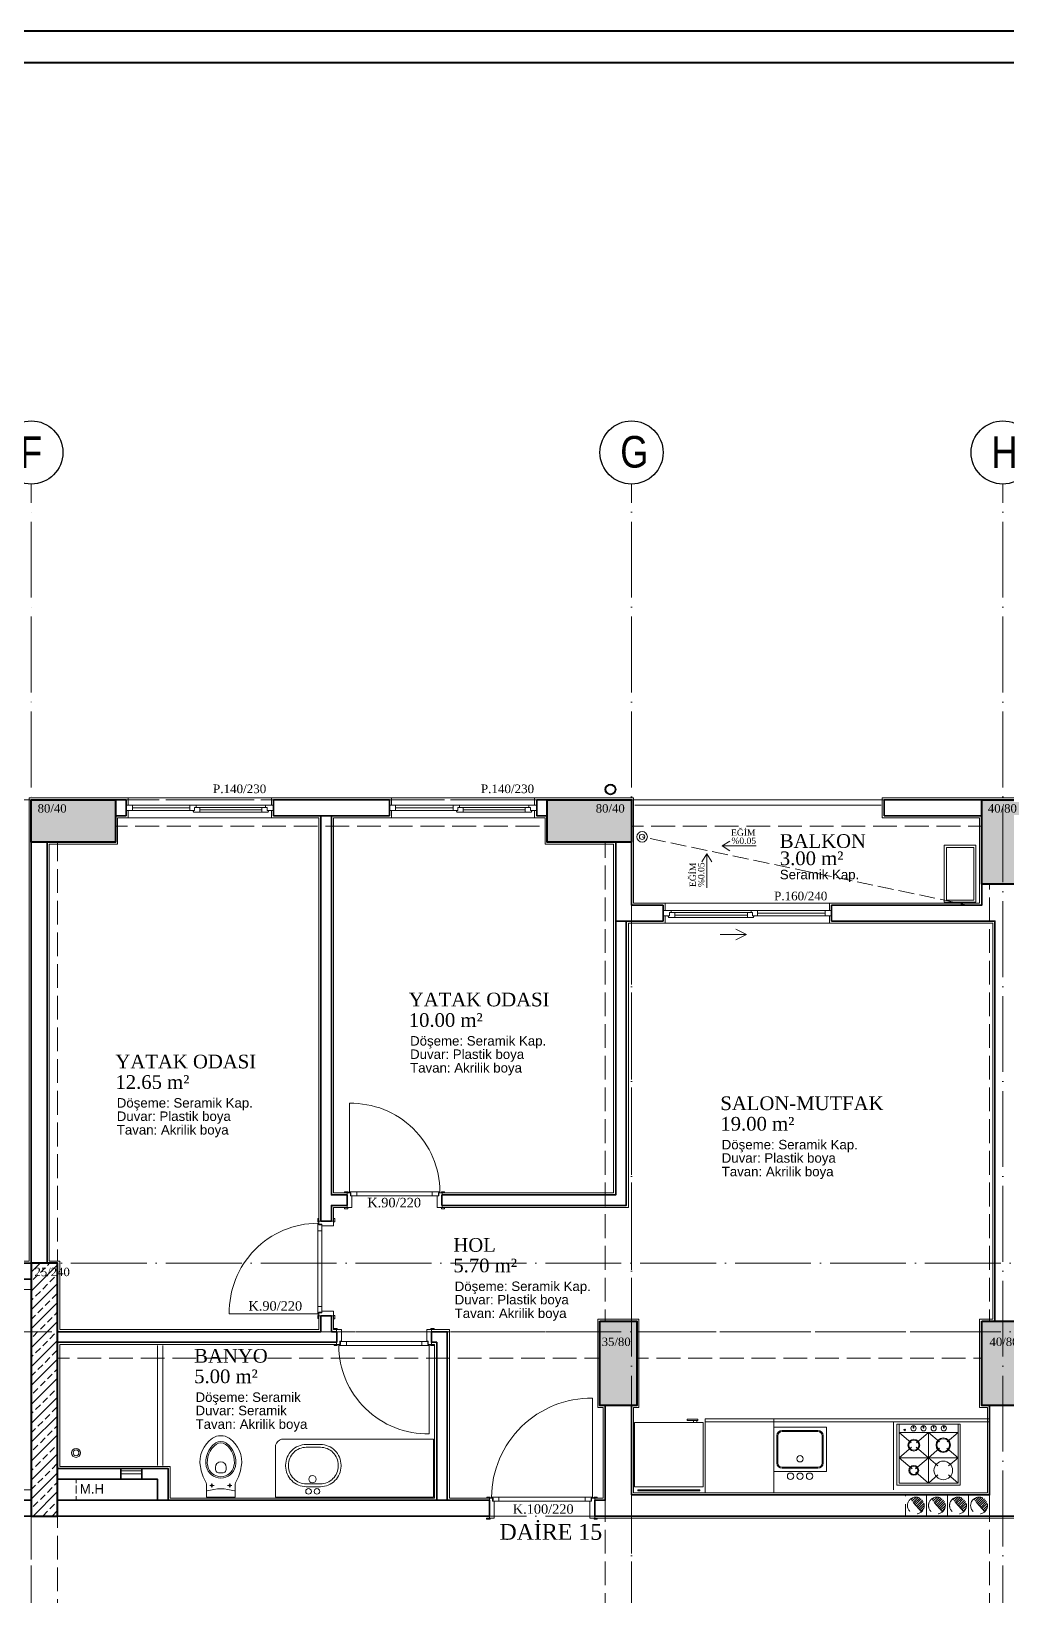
# Model space of a CAD drawing. Header units: millimetres. Extents: x 11587 to 81192, y -36083 to -25300.
# Drawn here: x 33422 to 34348, y -26785 to -25300 of the extents above; entities that cross this region are included whole.
import ezdxf

# ---------------------------------------------------------------- set-up
doc = ezdxf.new("R2010")
doc.units = ezdxf.units.MM
doc.linetypes.add('AKS', pattern=[30, 24, -3, 0, -3])
doc.linetypes.add('IZDUSUM1', pattern=[20, 7.5, -5, 7.5, 0])
for name, color, linetype, lineweight in [('rtm-aks balon', 20, 'Continuous', 25), ('rtm-aks balon yazı', 7, 'Continuous', 20), ('rtm-aks yeni', 7, 'AKS', 20), ('rtm-antet-02', 140, 'Continuous', 40), ('rtm-cam', 141, 'Continuous', 9), ('rtm-duv tugla', 22, 'Continuous', 35), ('rtm-izdusum-üst ince', 8, 'IZDUSUM1', 5), ('rtm-kapı-ahsap', 35, 'Continuous', 13), ('rtm-mhl-yazı-adı', 150, 'Continuous', 30), ('rtm-mhl-yazı-m2', 7, 'Continuous', 20), ('rtm-mhl-yazı-malzeme', 253, 'Continuous', 13), ('rtm-pen-ahsap', 35, 'Continuous', 13), ('rtm-plan katmanı-04', 33, 'Continuous', 25), ('rtm-plan katmanı-05', 205, 'Continuous', 20), ('rtm-plan katmanı-07', 135, 'Continuous', 9), ('rtm-sembol ok', 7, 'Continuous', 20), ('rtm-sıva', 252, 'Continuous', 15), ('rtm-tarama-betonarme', 51, 'Continuous', 15), ('rtm-tas_betonarme', 50, 'Continuous', 40), ('rtm-tefris vitrifiye', 9, 'Continuous', 9)]:
    doc.layers.add(name, color=color, linetype=linetype, lineweight=lineweight)
doc.styles.add('AKSYAZI', font='ARIALN.TTF')
doc.styles.add('ARIAL', font='times.ttf')
doc.styles.get("Standard").update_dxf_attribs({"font": 'arial.ttf'})
doc.styles.add('VAZ-OLCU', font='times.ttf', dxfattribs={"height": 60})

# ---------------------------------------------------------------- blocks, each defined once
blk = doc.blocks.new('rty')
at = {"layer": 'rtm-kapı-ahsap'}
for p, q in [((-58244.9, -62700.3), (-58243.8, -62700.3)), ((-58244.9, -62703.4), (-58244.9, -62700.3)), ((-58243.8, -62703.4), (-58244.9, -62703.4)), ((-58243.8, -62700.3), (-58243.8, -62703.4)), ((-58243.8, -62707.4), (-58243.8, -62702.9)), ((-58229.8, -62702.9), (-58243.8, -62702.9)), ((-58232.8, -62707.4), (-58243.8, -62707.4)), ((-58232.8, -62705.9), (-58232.8, -62707.4)), ((-58229.8, -62705.9), (-58232.8, -62705.9)), ((-58232.6, -62706.4), (-58232.6, -62789.4)), ((-58232.6, -62706.4), (-58229.7, -62706.4)), ((-58229.8, -62700.4), (-58229.8, -62703.4)), ((-58228.8, -62700.4), (-58229.8, -62700.4)), ((-58229.8, -62702.9), (-58229.8, -62705.9)), ((-58229.8, -62703.4), (-58228.8, -62703.4)), ((-58229.8, -62704.9), (-58228.8, -62704.9)), ((-58229.7, -62706.4), (-58229.7, -62704.9)), ((-58228.8, -62703.4), (-58228.8, -62700.4)), ((-58228.8, -62790.9), (-58228.8, -62704.9)), ((-58144.8, -62704.9), (-58228.8, -62704.9)), ((-58228.8, -62712), (-58232.6, -62712)), ((-58228.8, -62783.7), (-58232.6, -62783.7)), ((-58243.8, -62792.3), (-58244.9, -62792.3)), ((-58244.9, -62792.3), (-58244.9, -62795.4)), ((-58244.9, -62795.4), (-58243.8, -62795.4)), ((-58243.8, -62788.4), (-58243.8, -62792.9)), ((-58232.8, -62788.4), (-58243.8, -62788.4)), ((-58243.8, -62795.4), (-58243.8, -62792.3)), ((-58229.8, -62792.9), (-58243.8, -62792.9)), ((-58232.8, -62789.9), (-58232.8, -62788.4)), ((-58229.8, -62789.9), (-58232.8, -62789.9)), ((-58232.6, -62789.4), (-58229.7, -62789.4)), ((-58229.8, -62792.9), (-58229.8, -62789.9)), ((-58229.8, -62790.9), (-58228.8, -62790.9)), ((-58229.8, -62795.4), (-58229.8, -62792.3)), ((-58229.8, -62792.3), (-58228.8, -62792.3)), ((-58228.8, -62795.4), (-58229.8, -62795.4)), ((-58229.7, -62789.4), (-58229.7, -62790.9)), ((-58228.8, -62792.3), (-58228.8, -62795.4))]:
    blk.add_line(p, q, dxfattribs=at)
at = {"layer": 'rtm-kapı-ahsap', "const_width": 0.392}
blk.add_lwpolyline([(-58229.2, -62703.9, 1), (-58229.2, -62704.5, 1)], format="xyb", close=True, dxfattribs=at)
at = {"layer": 'rtm-kapı-ahsap'}
blk.add_arc((-58229.1, -62706.6), 84.3, 270.2011, 1.1472, dxfattribs=at)
blk = doc.blocks.new('K-100')
at = {"layer": 'rtm-kapı-ahsap'}
for p, q in [((-34308.1, -13702.2), (-34307, -13702.2)), ((-34308.1, -13705.4), (-34308.1, -13702.2)), ((-34307, -13705.4), (-34308.1, -13705.4)), ((-34307, -13702.2), (-34307, -13705.4)), ((-34307, -13709.3), (-34307, -13704.8)), ((-34288, -13704.8), (-34307, -13704.8)), ((-34291, -13709.3), (-34307, -13709.3)), ((-34288, -13707.8), (-34291, -13707.8)), ((-34291, -13707.8), (-34291, -13709.3)), ((-34290.8, -13801.3), (-34290.8, -13708.3)), ((-34290.8, -13708.3), (-34287.9, -13708.3)), ((-34288, -13702.3), (-34288, -13705.4)), ((-34287, -13702.3), (-34288, -13702.3)), ((-34288, -13704.8), (-34288, -13707.8)), ((-34288, -13705.4), (-34287, -13705.4)), ((-34288, -13706.8), (-34287, -13706.8)), ((-34287.9, -13708.3), (-34287.9, -13706.8)), ((-34287, -13705.4), (-34287, -13702.3)), ((-34287, -13706.8), (-34287, -13802.8)), ((-34287, -13713.9), (-34290.8, -13713.9)), ((-34307, -13800.3), (-34307, -13804.8)), ((-34291, -13800.3), (-34307, -13800.3)), ((-34291, -13801.8), (-34291, -13800.3)), ((-34287, -13795.6), (-34290.8, -13795.6)), ((-34290.8, -13801.3), (-34287.9, -13801.3)), ((-34287.9, -13801.3), (-34287.9, -13802.8)), ((-34307, -13804.2), (-34308.1, -13804.2)), ((-34308.1, -13804.2), (-34308.1, -13807.3)), ((-34308.1, -13807.3), (-34307, -13807.3)), ((-34307, -13807.3), (-34307, -13804.2)), ((-34288, -13804.8), (-34307, -13804.8)), ((-34288, -13801.8), (-34291, -13801.8)), ((-34288, -13804.8), (-34288, -13801.8)), ((-34288, -13802.8), (-34287, -13802.8)), ((-34288, -13807.3), (-34288, -13804.2)), ((-34288, -13804.2), (-34287, -13804.2)), ((-34287, -13807.3), (-34288, -13807.3)), ((-34193, -13802.8), (-34287, -13802.8)), ((-34287, -13804.2), (-34287, -13807.3))]:
    blk.add_line(p, q, dxfattribs=at)
at = {"layer": 'rtm-kapı-ahsap', "const_width": 0.392}
blk.add_lwpolyline([(-34287.4, -13803.7, -1), (-34287.4, -13803.1, -1)], format="xyb", close=True, dxfattribs=at)
at = {"layer": 'rtm-kapı-ahsap'}
blk.add_arc((-34287.9, -13801.7), 94.9, 359.3332, 89.4605, dxfattribs=at)

msp = doc.modelspace()

# ---------------------------------------------------------------- hatches: boundary and pattern name
at = {"layer": 'rtm-izdusum-üst ince', "ltscale": 1.5}
h = msp.add_hatch(dxfattribs=at)
h.set_pattern_fill('ANSI31', color=256, scale=0.5, angle=180, style=0)
h.set_pattern_definition([(225, (33230.9866, -26689.5514), (1.122532, -1.122532), [])])
edge = h.paths.add_edge_path()
edge.add_arc((34261.59, -26699.55), 8, 312.76259, 492.76259)
edge.add_line((34256.16, -26693.68), (34267.03, -26705.42))
h = msp.add_hatch(dxfattribs=at)
h.set_pattern_fill('ANSI31', color=256, scale=0.5, angle=180, style=0)
h.set_pattern_definition([(225, (33250.9866, -26689.5514), (1.122532, -1.122532), [])])
edge = h.paths.add_edge_path()
edge.add_arc((34281.59, -26699.55), 8, 312.76259, 492.76259)
edge.add_line((34276.16, -26693.68), (34287.03, -26705.42))
h = msp.add_hatch(dxfattribs=at)
h.set_pattern_fill('ANSI31', color=256, scale=0.5, angle=180, style=0)
h.set_pattern_definition([(225, (33270.9866, -26689.5514), (1.122532, -1.122532), [])])
edge = h.paths.add_edge_path()
edge.add_arc((34301.59, -26699.55), 8, 312.76259, 492.76259)
edge.add_line((34296.16, -26693.68), (34307.03, -26705.42))
h = msp.add_hatch(dxfattribs=at)
h.set_pattern_fill('ANSI31', color=256, scale=0.5, angle=180, style=0)
h.set_pattern_definition([(225, (33290.9866, -26689.5514), (1.122532, -1.122532), [])])
edge = h.paths.add_edge_path()
edge.add_arc((34321.59, -26699.55), 8, 312.76259, 492.76259)
edge.add_line((34316.16, -26693.68), (34327.03, -26705.42))
at = {"layer": 'rtm-tarama-betonarme'}
h = msp.add_hatch(dxfattribs=at)
h.set_pattern_fill('ANSI33', color=256, scale=2, style=0)
h.set_pattern_definition([(45, (21039.519, -4888.525), (-8.980256, 8.980256), []), (45, (21048.499, -4888.525), (-8.980256, 8.980256), [6.35, -3.175])])
h.paths.add_polyline_path([(34324.09, -27439.55), (34364.09, -27439.55), (34364.09, -27519.55), (34324.09, -27519.55)])
h.paths.add_polyline_path([(33911.59, -27479.55), (33991.59, -27479.55), (33991.59, -27519.55), (33911.59, -27519.55)])
h.paths.add_polyline_path([(34324.09, -26944.55), (34364.09, -26944.55), (34364.09, -27024.55), (34324.09, -27024.55)])
h.paths.add_polyline_path([(33961.59, -26944.55), (33996.59, -26944.55), (33996.59, -27024.55), (33961.59, -27024.55)])
h.paths.add_polyline_path([(33961.59, -26524.55), (33996.59, -26524.55), (33996.59, -26604.55), (33961.59, -26604.55)])
h.paths.add_polyline_path([(34324.09, -26524.55), (34364.09, -26524.55), (34364.09, -26604.55), (34324.09, -26604.55)])
h.paths.add_polyline_path([(34324.09, -26029.55), (34364.09, -26029.55), (34364.09, -26109.55), (34324.09, -26109.55)])
h.paths.add_polyline_path([(33911.59, -26029.55), (33991.59, -26029.55), (33991.59, -26069.55), (33911.59, -26069.55)])
h.paths.add_polyline_path([(34726.59, -26524.55), (34691.59, -26524.55), (34691.59, -26604.55), (34726.59, -26604.55)])
h.paths.add_polyline_path([(34726.59, -26944.55), (34691.59, -26944.55), (34691.59, -27024.55), (34726.59, -27024.55)])
h.paths.add_polyline_path([(34776.59, -27479.55), (34696.59, -27479.55), (34696.59, -27519.55), (34776.59, -27519.55)])
h.paths.add_polyline_path([(35299.09, -27479.55), (35219.09, -27479.55), (35219.09, -27519.55), (35299.09, -27519.55)])
h.paths.add_polyline_path([(35299.09, -26974.55), (35219.09, -26974.55), (35219.09, -27014.55), (35299.09, -27014.55)])
h.paths.add_polyline_path([(35299.09, -26534.55), (35219.09, -26534.55), (35219.09, -26574.55), (35299.09, -26574.55)])
h.paths.add_polyline_path([(34776.59, -26029.55), (34696.59, -26029.55), (34696.59, -26069.55), (34776.59, -26069.55)])
h.paths.add_polyline_path([(35299.09, -26029.55), (35219.09, -26029.55), (35219.09, -26069.55), (35299.09, -26069.55)])
h.paths.add_polyline_path([(35821.59, -26839.55), (35796.59, -26839.55), (35796.59, -27014.55), (35821.59, -27014.55)])
h.paths.add_polyline_path([(35821.59, -26534.55), (35796.59, -26534.55), (35796.59, -26709.55), (35821.59, -26709.55)])
h.paths.add_polyline_path([(36181.59, -26839.55), (36006.59, -26839.55), (36006.59, -26864.55), (36181.59, -26864.55)])
h.paths.add_polyline_path([(36181.59, -26684.55), (36006.59, -26684.55), (36006.59, -26709.55), (36181.59, -26709.55)])
h.paths.add_polyline_path([(35821.59, -26109.55), (35781.59, -26109.55), (35781.59, -26029.55), (35821.59, -26029.55)])
h.paths.add_polyline_path([(36181.59, -26124.55), (36141.59, -26124.55), (36141.59, -26029.55), (36181.59, -26029.55)])
h.paths.add_polyline_path([(35821.59, -27439.55), (35781.59, -27439.55), (35781.59, -27519.55), (35821.59, -27519.55)])
h.paths.add_polyline_path([(36181.59, -27424.55), (36141.59, -27424.55), (36141.59, -27519.55), (36181.59, -27519.55)])
h.paths.add_polyline_path([(33421.59, -27439.55), (33461.59, -27439.55), (33461.59, -27519.55), (33421.59, -27519.55)])
h.paths.add_polyline_path([(33131.59, -27439.55), (33171.59, -27439.55), (33171.59, -27519.55), (33131.59, -27519.55)])
h.paths.add_polyline_path([(33421.59, -26029.55), (33501.59, -26029.55), (33501.59, -26069.55), (33421.59, -26069.55)])
h.paths.add_polyline_path([(33091.59, -26029.55), (33171.59, -26029.55), (33171.59, -26069.55), (33091.59, -26069.55)])
h.paths.add_polyline_path([(32781.59, -26524.55), (32816.59, -26524.55), (32816.59, -26604.55), (32781.59, -26604.55)])
h.paths.add_polyline_path([(32781.59, -26944.55), (32816.59, -26944.55), (32816.59, -27024.55), (32781.59, -27024.55)])
h.paths.add_polyline_path([(32731.59, -27479.55), (32811.59, -27479.55), (32811.59, -27519.55), (32731.59, -27519.55)])
h.paths.add_polyline_path([(32209.09, -27479.55), (32289.09, -27479.55), (32289.09, -27519.55), (32209.09, -27519.55)])
h.paths.add_polyline_path([(32209.09, -26974.55), (32289.09, -26974.55), (32289.09, -27014.55), (32209.09, -27014.55)])
h.paths.add_polyline_path([(32209.09, -26534.55), (32289.09, -26534.55), (32289.09, -26574.55), (32209.09, -26574.55)])
h.paths.add_polyline_path([(32731.59, -26029.55), (32811.59, -26029.55), (32811.59, -26069.55), (32731.59, -26069.55)])
h.paths.add_polyline_path([(32209.09, -26029.55), (32289.09, -26029.55), (32289.09, -26069.55), (32209.09, -26069.55)])
h.paths.add_polyline_path([(31686.59, -26839.55), (31711.59, -26839.55), (31711.59, -27014.55), (31686.59, -27014.55)])
h.paths.add_polyline_path([(31686.59, -26534.55), (31711.59, -26534.55), (31711.59, -26709.55), (31686.59, -26709.55)])
h.paths.add_polyline_path([(31326.59, -26839.55), (31501.59, -26839.55), (31501.59, -26864.55), (31326.59, -26864.55)])
h.paths.add_polyline_path([(31326.59, -26684.55), (31501.59, -26684.55), (31501.59, -26709.55), (31326.59, -26709.55)])
h.paths.add_polyline_path([(31686.59, -26109.55), (31726.59, -26109.55), (31726.59, -26029.55), (31686.59, -26029.55)])
h.paths.add_polyline_path([(31326.59, -26124.55), (31366.59, -26124.55), (31366.59, -26029.55), (31326.59, -26029.55)])
h.paths.add_polyline_path([(31686.59, -27439.55), (31726.59, -27439.55), (31726.59, -27519.55), (31686.59, -27519.55)])
h.paths.add_polyline_path([(31326.59, -27424.55), (31366.59, -27424.55), (31366.59, -27519.55), (31326.59, -27519.55)])
h = msp.add_hatch(dxfattribs=at)
h.set_pattern_fill('ANSI33', color=256, scale=2, style=0)
h.set_pattern_definition([(45, (6000, 0), (-8.980256, 8.980256), []), (45, (6008.98, 0), (-8.980256, 8.980256), [6.35, -3.175])])
h.paths.add_polyline_path([(33171.59, -26469.55), (33146.59, -26469.55), (33146.59, -26709.55), (33171.59, -26709.55)])
h.paths.add_polyline_path([(33446.59, -26469.55), (33421.59, -26469.55), (33421.59, -26709.55), (33446.59, -26709.55)])

# ---------------------------------------------------------------- linework, layer by layer
at = {"layer": 'rtm-aks balon'}
for centre in [(33421.59, -25699.55), (33991.59, -25699.55), (34344.09, -25699.55)]:
    msp.add_circle(centre, 30, dxfattribs=at)
at = {"layer": 'rtm-aks yeni', "ltscale": 3}
for p, q in [((33421.59, -27819.55), (33421.59, -25729.55)), ((33991.59, -27819.55), (33991.59, -25729.55)), ((34344.09, -27819.55), (34344.09, -25729.55)), ((31026.59, -26029.55), (36481.59, -26029.55)), ((31026.59, -26469.55), (36481.59, -26469.55)), ((31026.59, -26534.55), (36481.59, -26534.55)), ((31026.59, -26709.55), (36481.59, -26709.55))]:
    msp.add_line(p, q, dxfattribs=at)
at = {"layer": 'rtm-antet-02'}
msp.add_lwpolyline([(30726.59, -25299.55), (30726.59, -28299.55), (36726.59, -28299.55), (36726.59, -25299.55), (30726.59, -25299.55)], dxfattribs=at)
msp.add_lwpolyline([(30756.59, -25329.55), (30756.59, -28269.55), (36696.59, -28269.55), (36696.59, -25329.55)], close=True, dxfattribs=at)
at = {"layer": 'rtm-cam'}
for p, q in [((33572.09, -26037.05), (33517.59, -26037.05)), ((33640.59, -26038.8), (33581.59, -26038.8)), ((33822.09, -26037.05), (33767.59, -26037.05)), ((33890.59, -26038.8), (33831.59, -26038.8)), ((34032.59, -26138.8), (34101.59, -26138.8)), ((34111.09, -26137.05), (34175.59, -26137.05))]:
    msp.add_line(p, q, dxfattribs=at)
at = {"layer": 'rtm-duv tugla'}
for points in [[(33501.59, -26029.55), (33511.59, -26029.55), (33511.59, -26044.55), (33501.59, -26044.55)], [(33911.59, -26044.55), (33901.59, -26044.55), (33901.59, -26029.55), (33911.59, -26029.55)], [(33901.59, -26044.55), (33901.59, -26029.55)], [(34324.09, -26029.55), (34231.59, -26029.55), (34231.59, -26044.55), (34324.09, -26044.55)], [(33706.59, -26044.55), (33706.59, -26404.55), (33721.59, -26404.55), (33721.59, -26414.55), (33706.59, -26414.55), (33706.59, -26429.55), (33696.59, -26429.55), (33696.59, -26044.55)], [(33421.59, -26469.55), (33421.59, -26069.55)], [(33436.59, -26469.55), (33436.59, -26069.55)], [(33991.59, -26069.55), (33991.59, -26129.55), (34021.59, -26129.55), (34021.59, -26144.55), (33976.59, -26144.55), (33976.59, -26069.55)], [(34324.09, -26109.55), (34324.09, -26129.55), (34181.59, -26129.55), (34181.59, -26144.55), (34336.59, -26144.55), (34336.59, -26524.55)], [(33976.59, -26144.55), (33976.59, -26404.55), (33811.59, -26404.55), (33811.59, -26414.55), (33986.59, -26414.55), (33986.59, -26144.55)], [(33171.59, -26469.55), (33421.59, -26469.55)], [(33171.59, -26484.55), (33421.59, -26484.55)], [(33446.59, -26534.55), (33696.59, -26534.55), (33696.59, -26519.55), (33706.59, -26519.55), (33706.59, -26534.55), (33711.59, -26534.55), (33711.59, -26544.55), (33446.59, -26544.55)], [(33806.59, -26694.55), (33806.59, -26544.55), (33801.59, -26544.55), (33801.59, -26534.55), (33816.59, -26534.55), (33816.59, -26694.55)], [(33966.59, -26604.55), (33966.59, -26604.55), (33966.59, -26694.55), (33956.59, -26694.55), (33956.59, -26709.55), (34731.59, -26709.55), (34731.59, -26694.55), (34721.59, -26694.55), (34721.59, -26604.55)], [(34331.59, -26604.55), (34331.59, -26689.55), (33991.59, -26689.55)], [(33991.59, -26604.55), (33991.59, -26689.55)], [(33446.59, -26664.55), (33551.59, -26664.55), (33551.59, -26694.55)], [(33506.59, -26674.55), (33506.59, -26664.55)], [(33526.59, -26674.55), (33526.59, -26664.55)], [(33446.59, -26674.55), (33541.59, -26674.55), (33541.59, -26694.55)], [(33421.59, -26709.55), (33346.59, -26709.55), (33346.59, -26694.55), (33421.59, -26694.55)], [(33446.59, -26694.55), (33856.59, -26694.55), (33856.59, -26709.55), (33446.59, -26709.55)]]:
    msp.add_lwpolyline(points, dxfattribs=at)
msp.add_lwpolyline([(33651.59, -26044.55), (33651.59, -26029.55), (33761.59, -26029.55), (33761.59, -26044.55)], close=True, dxfattribs=at)
at = {"layer": 'rtm-izdusum-üst ince', "ltscale": 1.5}
for points in [[(33501.59, -26029.55), (33911.59, -26029.55)], [(33991.59, -26029.55), (34324.09, -26029.55)], [(33501.59, -26054.55), (33911.59, -26054.55)], [(33991.59, -26054.55), (34324.09, -26054.55)], [(33421.59, -26467.55), (33421.59, -26069.55)], [(33446.59, -26467.55), (33446.59, -26069.55)], [(33966.59, -26524.55), (33966.59, -26069.55)], [(33991.59, -26524.55), (33991.59, -26069.55)], [(34331.59, -26524.55), (34331.59, -26109.55)], [(33171.59, -26469.55), (33421.59, -26469.55)], [(33171.59, -26494.55), (33421.59, -26494.55)], [(33446.59, -26534.55), (33961.59, -26534.55)], [(33996.59, -26534.55), (34324.09, -26534.55)], [(33446.59, -26559.55), (33961.59, -26559.55)], [(33996.59, -26559.55), (34324.09, -26559.55)], [(33966.59, -26944.55), (33966.59, -26604.55)], [(33991.59, -26944.55), (33991.59, -26604.55)], [(34331.59, -26944.55), (34331.59, -26604.55)], [(33171.59, -26684.55), (33421.59, -26684.55)], [(34271.59, -26689.55), (34271.59, -26709.55), (34251.59, -26709.55), (34251.59, -26689.55), (34271.59, -26689.55)], [(34267.03, -26705.42), (34256.16, -26693.68)], [(34291.59, -26689.55), (34291.59, -26709.55), (34271.59, -26709.55), (34271.59, -26689.55), (34291.59, -26689.55)], [(34287.03, -26705.42), (34276.16, -26693.68)], [(34311.59, -26689.55), (34311.59, -26709.55), (34291.59, -26709.55), (34291.59, -26689.55), (34311.59, -26689.55)], [(34307.03, -26705.42), (34296.16, -26693.68)], [(34331.59, -26689.55), (34331.59, -26709.55), (34311.59, -26709.55), (34311.59, -26689.55), (34331.59, -26689.55)], [(34327.03, -26705.42), (34316.16, -26693.68)], [(33171.59, -26709.55), (33421.59, -26709.55)], [(33421.59, -26709.55), (33421.59, -26919.55)], [(33446.59, -26709.55), (33446.59, -26919.55)]]:
    msp.add_lwpolyline(points, dxfattribs=at)
at = {"layer": 'rtm-izdusum-üst ince'}
msp.add_lwpolyline([(34311.59, -26129.55), (34001.59, -26064.55)], dxfattribs=at)
at = {"layer": 'rtm-izdusum-üst ince', "ltscale": 0.5}
msp.add_lwpolyline([(33446.59, -26674.55), (33446.59, -26694.55), (33464.09, -26694.55), (33464.09, -26674.55), (33446.59, -26674.55)], dxfattribs=at)
at = {"layer": 'rtm-izdusum-üst ince', "ltscale": 1.5}
for centre in [(34261.59, -26699.55), (34281.59, -26699.55), (34301.59, -26699.55), (34321.59, -26699.55)]:
    msp.add_circle(centre, 8, dxfattribs=at)
at = {"layer": 'rtm-kapı-ahsap'}
for points in [[(33526.59, -26666.55), (33506.59, -26666.55)], [(33526.59, -26669.55), (33506.59, -26669.55)]]:
    msp.add_lwpolyline(points, dxfattribs=at)
at = {"layer": 'rtm-pen-ahsap'}
for p, q in [((33570.59, -26034.55), (33511.59, -26034.55)), ((33511.59, -26039.55), (33517.59, -26039.55)), ((33522.59, -26039.55), (33516.96, -26039.55)), ((33517.59, -26034.55), (33517.59, -26039.55)), ((33522.59, -26039.55), (33572.09, -26039.55)), ((33570.59, -26034.55), (33578.09, -26034.55)), ((33572.09, -26034.55), (33572.09, -26039.55)), ((33576.59, -26039.55), (33572.09, -26039.55)), ((33575.96, -26041.05), (33581.59, -26041.05)), ((33576.59, -26036.55), (33581.59, -26036.55)), ((33576.59, -26036.55), (33576.59, -26039.55)), ((33578.09, -26036.55), (33578.09, -26034.55)), ((33581.59, -26036.55), (33640.59, -26036.55)), ((33581.59, -26036.55), (33581.59, -26041.05)), ((33581.59, -26041.05), (33640.59, -26041.05)), ((33645.59, -26036.55), (33640.59, -26036.55)), ((33640.59, -26036.55), (33640.59, -26041.05)), ((33646.23, -26041.05), (33640.59, -26041.05)), ((33644.09, -26034.55), (33644.09, -26036.55)), ((33644.09, -26034.55), (33651.59, -26034.55)), ((33645.59, -26036.55), (33645.59, -26039.55)), ((33651.59, -26039.55), (33645.59, -26039.55)), ((33820.59, -26034.55), (33761.59, -26034.55)), ((33761.59, -26039.55), (33767.59, -26039.55)), ((33772.59, -26039.55), (33766.96, -26039.55)), ((33767.59, -26034.55), (33767.59, -26039.55)), ((33772.59, -26039.55), (33822.09, -26039.55)), ((33820.59, -26034.55), (33828.09, -26034.55)), ((33822.09, -26034.55), (33822.09, -26039.55)), ((33826.59, -26039.55), (33822.09, -26039.55)), ((33825.96, -26041.05), (33831.59, -26041.05)), ((33826.59, -26036.55), (33831.59, -26036.55)), ((33826.59, -26036.55), (33826.59, -26039.55)), ((33828.09, -26036.55), (33828.09, -26034.55)), ((33831.59, -26036.55), (33890.59, -26036.55)), ((33831.59, -26036.55), (33831.59, -26041.05)), ((33831.59, -26041.05), (33890.59, -26041.05)), ((33895.59, -26036.55), (33890.59, -26036.55)), ((33890.59, -26036.55), (33890.59, -26041.05)), ((33896.23, -26041.05), (33890.59, -26041.05)), ((33894.09, -26034.55), (33894.09, -26036.55)), ((33894.09, -26034.55), (33901.59, -26034.55)), ((33895.59, -26036.55), (33895.59, -26039.55)), ((33901.59, -26039.55), (33895.59, -26039.55)), ((34029.09, -26134.55), (34021.59, -26134.55)), ((34021.59, -26139.55), (34027.59, -26139.55)), ((34026.96, -26141.05), (34032.59, -26141.05)), ((34027.59, -26136.55), (34032.59, -26136.55)), ((34027.59, -26136.55), (34027.59, -26139.55)), ((34029.09, -26134.55), (34029.09, -26136.55)), ((34101.59, -26136.55), (34032.59, -26136.55)), ((34032.59, -26136.55), (34032.59, -26141.05)), ((34101.59, -26141.05), (34032.59, -26141.05)), ((34106.59, -26136.55), (34101.59, -26136.55)), ((34101.59, -26136.55), (34101.59, -26141.05)), ((34107.23, -26141.05), (34101.59, -26141.05)), ((34112.59, -26134.55), (34105.09, -26134.55)), ((34105.09, -26136.55), (34105.09, -26134.55)), ((34106.59, -26136.55), (34106.59, -26139.55)), ((34106.59, -26139.55), (34111.09, -26139.55)), ((34111.09, -26134.55), (34111.09, -26139.55)), ((34170.59, -26139.55), (34111.09, -26139.55)), ((34112.59, -26134.55), (34181.59, -26134.55)), ((34170.59, -26139.55), (34176.23, -26139.55)), ((34175.59, -26134.55), (34175.59, -26139.55)), ((34181.59, -26139.55), (34175.59, -26139.55))]:
    msp.add_line(p, q, dxfattribs=at)
for points in [[(33575.96, -26041.05), (33575.09, -26039.55)], [(33646.23, -26041.05), (33647.1, -26039.55)], [(33825.96, -26041.05), (33825.09, -26039.55)], [(33896.23, -26041.05), (33897.1, -26039.55)], [(34026.96, -26141.05), (34026.09, -26139.55)], [(34107.23, -26141.05), (34108.1, -26139.55)]]:
    msp.add_lwpolyline(points, dxfattribs=at)
at = {"layer": 'rtm-plan katmanı-04'}
for radius in [5, 4.5]:
    msp.add_circle((33971.59, -26019.55), radius, dxfattribs=at)
at = {"layer": 'rtm-plan katmanı-05', "ltscale": 0.6}
for points in [[(33513.59, -26027.55), (33649.59, -26027.55)], [(33763.59, -26027.55), (33899.59, -26027.55)], [(33513.59, -26046.55), (33649.59, -26046.55)], [(33763.59, -26046.55), (33899.59, -26046.55)], [(34179.59, -26127.55), (34023.59, -26127.55)], [(34179.59, -26146.55), (34023.59, -26146.55)]]:
    msp.add_lwpolyline(points, dxfattribs=at)
at = {"layer": 'rtm-plan katmanı-05'}
for points in [[(33994.59, -26029.55), (34228.59, -26029.55)], [(33994.59, -26034.55), (34228.59, -26034.55)]]:
    msp.add_lwpolyline(points, dxfattribs=at)
for radius in [5, 2.5]:
    msp.add_circle((34001.59, -26064.55), radius, dxfattribs=at)
at = {"layer": 'rtm-plan katmanı-07'}
for points in [[(33578.09, -26034.55), (33644.09, -26034.55)], [(33828.09, -26034.55), (33894.09, -26034.55)], [(34105.09, -26134.55), (34029.09, -26134.55)]]:
    msp.add_lwpolyline(points, dxfattribs=at)
at = {"layer": 'rtm-sembol ok'}
for points in [[(34077.54, -26073.17), (34084.94, -26068.5)], [(34109.87, -26073.17), (34077.54, -26073.17)], [(34077.54, -26073.17), (34084.94, -26077.84)], [(34063.02, -26080.78), (34058.36, -26088.18)], [(34063.02, -26113.1), (34063.02, -26080.78)], [(34063.02, -26080.78), (34067.69, -26088.18)], [(34075.75, -26157.24), (34100.75, -26157.24)], [(34100.75, -26157.24), (34090.75, -26152.24)], [(34100.75, -26157.24), (34090.75, -26162.24)]]:
    msp.add_lwpolyline(points, dxfattribs=at)
at = {"layer": 'rtm-sıva'}
for points in [[(33173.59, -26467.55), (33419.59, -26467.55), (33419.59, -26027.55), (33513.59, -26027.55), (33513.59, -26034.55)], [(33649.59, -26034.55), (33649.59, -26027.55), (33763.59, -26027.55), (33763.59, -26034.55)], [(33899.59, -26034.55), (33899.59, -26027.55), (33993.59, -26027.55), (33993.59, -26127.55), (34023.59, -26127.55), (34023.59, -26134.55)], [(34322.09, -26127.55), (34322.09, -26046.55), (34229.59, -26046.55), (34229.59, -26027.55), (34458.59, -26027.55), (34458.59, -26046.55), (34366.09, -26046.55), (34366.09, -26127.55)], [(33513.59, -26039.55), (33513.59, -26046.55), (33503.59, -26046.55), (33503.59, -26071.55), (33438.59, -26071.55), (33438.59, -26467.55), (33448.59, -26467.55), (33448.59, -26532.55), (33694.59, -26532.55), (33694.59, -26519.55)], [(33694.59, -26429.55), (33694.59, -26046.55), (33649.59, -26046.55), (33649.59, -26039.55)], [(33721.59, -26402.55), (33708.59, -26402.55), (33708.59, -26046.55), (33763.59, -26046.55), (33763.59, -26039.55)], [(33899.59, -26039.55), (33899.59, -26046.55), (33909.59, -26046.55), (33909.59, -26071.55), (33974.59, -26071.55), (33974.59, -26402.55), (33811.59, -26402.55)], [(34179.59, -26134.55), (34179.59, -26127.55), (34322.09, -26127.55)], [(34023.59, -26139.55), (34023.59, -26146.55), (33988.59, -26146.55), (33988.59, -26416.55), (33811.59, -26416.55)], [(33956.59, -26692.55), (33964.59, -26692.55), (33964.59, -26606.55), (33959.59, -26606.55), (33959.59, -26522.55), (33998.59, -26522.55), (33998.59, -26606.55), (33993.59, -26606.55), (33993.59, -26687.55), (34329.59, -26687.55), (34329.59, -26606.55), (34322.09, -26606.55), (34322.09, -26522.55), (34334.59, -26522.55), (34334.59, -26146.55), (34179.59, -26146.55), (34179.59, -26139.55)], [(33721.59, -26416.55), (33708.59, -26416.55), (33708.59, -26429.55)], [(33708.59, -26519.55), (33708.59, -26532.55), (33711.59, -26532.55)], [(33856.59, -26692.55), (33818.59, -26692.55), (33818.59, -26532.55), (33801.59, -26532.55)], [(33711.59, -26546.55), (33448.59, -26546.55), (33448.59, -26662.55)], [(33448.59, -26662.55), (33553.59, -26662.55), (33553.59, -26692.55), (33804.59, -26692.55), (33804.59, -26546.55), (33801.59, -26546.55)], [(33956.59, -26711.55), (34731.59, -26711.55)]]:
    msp.add_lwpolyline(points, dxfattribs=at)
at = {"layer": 'rtm-tas_betonarme'}
for points in [[(33421.59, -26029.55), (33501.59, -26029.55), (33501.59, -26069.55), (33421.59, -26069.55)], [(33911.59, -26029.55), (33991.59, -26029.55), (33991.59, -26069.55), (33911.59, -26069.55)], [(34324.09, -26029.55), (34364.09, -26029.55), (34364.09, -26109.55), (34324.09, -26109.55)], [(33421.59, -26709.55), (33446.59, -26709.55), (33446.59, -26469.55), (33421.59, -26469.55)], [(33961.59, -26524.55), (33996.59, -26524.55), (33996.59, -26604.55), (33961.59, -26604.55)], [(34324.09, -26524.55), (34364.09, -26524.55), (34364.09, -26604.55), (34324.09, -26604.55)]]:
    msp.add_lwpolyline(points, close=True, dxfattribs=at)
at = {"layer": 'rtm-tefris vitrifiye'}
for p, q in [((33994.5, -26620.7), (33994.5, -26681.7)), ((34044.5, -26617.7), (34054.5, -26617.7)), ((34044.5, -26618.7), (34044.5, -26617.7)), ((34054.5, -26618.7), (34044.5, -26618.7)), ((34050.5, -26620.7), (34050.5, -26618.7)), ((34053.5, -26620.7), (34053.5, -26618.7)), ((34054.5, -26617.7), (34054.5, -26618.7)), ((34059.5, -26681.7), (34059.5, -26620.7)), ((34061.59, -26617.21), (34331.59, -26617.21)), ((34243.62, -26680.21), (34243.62, -26622.21)), ((34243.62, -26622.21), (34303.62, -26622.21)), ((34245.62, -26678.21), (34245.62, -26622.21)), ((34301.62, -26630.21), (34301.62, -26622.21)), ((34126.59, -26625.21), (34126.59, -26667.21)), ((34176.59, -26625.21), (34126.59, -26625.21)), ((34129.59, -26633.21), (34129.59, -26659.21)), ((34130.59, -26633.21), (34130.59, -26659.21)), ((34168.59, -26628.21), (34134.59, -26628.21)), ((34168.59, -26629.21), (34134.59, -26629.21)), ((34172.59, -26633.21), (34172.59, -26659.21)), ((34173.59, -26633.21), (34173.59, -26659.21)), ((34176.59, -26625.21), (34176.59, -26667.21)), ((34257.14, -26640.09), (34245.62, -26630.21)), ((34245.62, -26630.21), (34301.62, -26630.21)), ((34259.04, -26626.19), (34259.04, -26623.72)), ((34259.58, -26626.19), (34259.04, -26626.19)), ((34259.58, -26623.72), (34259.58, -26626.19)), ((34262.25, -26639.95), (34273.62, -26630.21)), ((34268.63, -26626.19), (34268.63, -26623.72)), ((34269.17, -26626.19), (34268.63, -26626.19)), ((34269.17, -26623.72), (34269.17, -26626.19)), ((34283.91, -26639.03), (34273.62, -26630.21)), ((34273.62, -26678.21), (34273.62, -26630.21)), ((34278.21, -26626.19), (34278.21, -26623.72)), ((34278.75, -26626.19), (34278.21, -26626.19)), ((34278.75, -26623.72), (34278.75, -26626.19)), ((34287.8, -26626.19), (34287.8, -26623.72)), ((34288.34, -26626.19), (34287.8, -26626.19)), ((34288.34, -26623.72), (34288.34, -26626.19)), ((34291.4, -26638.97), (34301.62, -26630.21)), ((34301.62, -26678.21), (34301.62, -26630.21)), ((34245.62, -26654.21), (34257.31, -26644.19)), ((34273.62, -26654.21), (34261.92, -26644.18)), ((34273.62, -26654.21), (34284.08, -26645.25)), ((34301.62, -26654.21), (34291, -26645.1)), ((34126.59, -26667.21), (34176.59, -26667.21)), ((34134.59, -26663.21), (34168.59, -26663.21)), ((34134.59, -26664.21), (34168.59, -26664.21)), ((34258.03, -26664.85), (34245.62, -26654.21)), ((34245.62, -26654.21), (34301.62, -26654.21)), ((34273.62, -26654.21), (34261.39, -26664.69)), ((34282.59, -26661.89), (34273.62, -26654.21)), ((34301.62, -26654.21), (34292.65, -26661.89)), ((33587.85, -26678.96), (33587.85, -26691.55)), ((33591.23, -26680.55), (33595.14, -26680.55)), ((33593.07, -26682.43), (33593.07, -26678.72)), ((33603.76, -26668.45), (33599.43, -26668.45)), ((33611.96, -26680.55), (33608.05, -26680.55)), ((33610.12, -26682.43), (33610.12, -26678.72)), ((33615.34, -26678.96), (33615.34, -26691.55)), ((33994.5, -26681.7), (34059.5, -26681.7)), ((34243.62, -26680.21), (34303.62, -26680.21)), ((34245.62, -26678.21), (34301.62, -26678.21)), ((34261.43, -26667.76), (34273.62, -26678.21)), ((34273.62, -26678.21), (34282.59, -26670.52)), ((34292.65, -26670.52), (34301.62, -26678.21)), ((33587.85, -26691.55), (33615.34, -26691.55)), ((33997.5, -26684.7), (34056.5, -26684.7)), ((33997.5, -26685.7), (33997.5, -26684.7)), ((34056.5, -26685.7), (33997.5, -26685.7)), ((34056.5, -26684.7), (34056.5, -26685.7))]:
    msp.add_line(p, q, dxfattribs=at)
for points in [[(34318.59, -26072.55), (34288.59, -26072.55), (34288.59, -26126.55), (34318.59, -26126.55)], [(34316.59, -26074.55), (34290.59, -26074.55), (34290.59, -26124.55), (34316.59, -26124.55)]]:
    msp.add_lwpolyline(points, close=True, dxfattribs=at)
for points in [[(33541.59, -26661.55), (33541.59, -26547.55)], [(33546.59, -26661.55), (33546.59, -26547.55)], [(34059.5, -26620.7), (33994.5, -26620.7)], [(34061.59, -26617.21), (34061.59, -26687.55)], [(34061.59, -26620.21), (34331.59, -26620.21)], [(34126.59, -26617.21), (34126.59, -26687.55)], [(34240.21, -26684.55), (34240.21, -26620.21)], [(34303.62, -26680.21), (34303.62, -26622.21)]]:
    msp.add_lwpolyline(points, dxfattribs=at)
for points in [[(33803.59, -26636.55), (33659.18, -26636.55, 0.2032744), (33653.59, -26642.13), (33653.59, -26691.55), (33803.59, -26691.55), (33803.59, -26636.55)], [(33663.13, -26661.19), (33663.13, -26662.08, 0.4142136), (33682.73, -26681.68), (33696.12, -26681.68, 0.4142136), (33715.72, -26662.08), (33715.72, -26661.19, 0.4142136), (33696.12, -26641.58), (33682.73, -26641.58, 0.4142136)], [(33665.8, -26661.19), (33665.8, -26662.08, 0.4142136), (33682.73, -26679.01), (33696.12, -26679.01, 0.4142136), (33713.05, -26662.08), (33713.05, -26661.19, 0.4142136), (33696.12, -26644.26), (33682.73, -26644.26, 0.4142136)]]:
    msp.add_lwpolyline(points, format="xyb", close=True, dxfattribs=at)
for centre, radius in [((34251.04, -26627.78), 0.75), ((34259.62, -26642.21), 5.63), ((34259.62, -26642.21), 4.84), ((34259.31, -26626.21), 2.5), ((34268.9, -26626.21), 2.5), ((34278.48, -26626.21), 2.5), ((34287.62, -26642.21), 6.84), ((34287.62, -26642.21), 6.05), ((34288.07, -26626.21), 2.5), ((33464.09, -26649.55), 4.25), ((33464.09, -26649.55), 2.75), ((34151.59, -26655.21), 3), ((34259.62, -26666.21), 4.63), ((34259.62, -26666.21), 3.84), ((34287.62, -26666.21), 8.84), ((33593.07, -26680.55), 0.825), ((33610.12, -26680.55), 0.825), ((33688.59, -26674.55), 3.56), ((34142.59, -26671.71), 3), ((34151.59, -26671.71), 3), ((34160.59, -26671.71), 3), ((33684.86, -26686.13), 2.67), ((33692.87, -26686.13), 2.67)]:
    msp.add_circle(centre, radius, dxfattribs=at)
for centre, radius, start, end in [((33609.29, -26658.17), 27.5, 124.90445, 189.49177), ((33601.59, -26648.1), 14.85, 57.23949, 122.76051), ((33593.89, -26658.17), 27.5, 350.50823, 55.09555), ((34134.59, -26633.21), 5, 90, 180), ((34134.59, -26633.21), 4, 90, 180), ((34168.59, -26633.21), 5, 0, 90), ((34168.59, -26633.21), 4, 0, 90), ((33609.29, -26658.17), 22, 125.18852, 191.4306), ((33609.29, -26658.17), 20.57, 125.18852, 191.4306), ((33601.59, -26648.1), 9.35, 57.83251, 122.16753), ((33601.59, -26648.1), 7.92, 57.83251, 122.16753), ((33593.89, -26658.17), 20.57, 348.5694, 54.81148), ((33593.89, -26658.17), 22, 348.5694, 54.81148), ((33625.63, -26655.8), 44, 188.76392, 210.09462), ((33601.67, -26659.32), 14.3, 192.81214, 269.7338), ((33601.67, -26659.32), 12.87, 192.81214, 269.7338), ((33601.57, -26663.23), 5.12, 90.26223, 180), ((33609.4, -26663.55), 12.95, 176.68797, 192.17308), ((33599.43, -26665.7), 2.75, 192.17308, 270), ((33601.52, -26659.32), 12.87, 270.2662, 347.18786), ((33601.52, -26659.32), 14.3, 270.2662, 347.18786), ((33601.62, -26663.23), 5.11, 0, 89.73777), ((33603.76, -26665.7), 2.75, 270, 347.82692), ((33593.79, -26663.55), 12.95, 347.82692, 3.31203), ((33577.56, -26655.8), 44, 329.90538, 351.23608), ((34134.59, -26659.21), 5, 180, 270), ((34134.59, -26659.21), 4, 180, 270), ((34168.59, -26659.21), 4, 270, 0), ((34168.59, -26659.21), 5, 270, 0), ((33585.65, -26678.96), 2.2, 0, 30.09462), ((33617.54, -26678.96), 2.2, 149.90538, 180), ((33601.59, -26727.74), 44, 72.84732, 107.15271)]:
    msp.add_arc(centre, radius, start, end, dxfattribs=at)

# ---------------------------------------------------------------- block references
at = {"layer": 'rtm-kapı-ahsap'}
for name, p, rotation in [('rty', (-28981.28, 31827.23), 90.00000000000001), ('rty', (-24535.19, -89222.42), 180), ('rty', (96504.46, -84776.33), 270), ('K-100', (20151.8, 7595.43), 90.00000000000001)]:
    msp.add_blockref(name, p, dxfattribs=dict(at, rotation=rotation))

# ---------------------------------------------------------------- texts
at = {"layer": 'rtm-aks balon yazı', "char_height": 30, "width": 27.7214, "attachment_point": 7, "style": 'AKSYAZI'}
for s, insert in [('F', (33410.85, -25714.32)), ('G', (33980.85, -25714.32)), ('H', (34333.35, -25714.32))]:
    msp.add_mtext(s, dxfattribs=dict(at, insert=insert))
at = {"layer": 'rtm-mhl-yazı-adı', "style": 'ARIAL'}
for s, height, p in [('EĞİM', 6, (34086.11, -26063.5)), ('%%%0.05', 6, (34086.45, -26071.26)), ('BALKON', 13, (34132.39, -26075.02)), ('YATAK ODASI', 13, (33780.03, -26225.53)), ('YATAK ODASI', 13, (33501.48, -26284.41)), ('SALON-MUTFAK', 13, (34075.94, -26324.05)), ('HOL', 13, (33822.38, -26458.6)), ('BANYO', 13, (33576.28, -26563.9)), ('DAİRE 15', 15, (33866.18, -26732.11))]:
    msp.add_text(s, height=height, dxfattribs=at).set_placement(p)
for s, p in [('EĞİM', (34052.72, -26112.24)), ('%%%0.05', (34060.71, -26112.24))]:
    msp.add_text(s, height=6, rotation=90, dxfattribs=at).set_placement(p)
at = {"layer": 'rtm-mhl-yazı-m2', "style": 'ARIAL'}
for s, height, p in [('80/40', 8, (33427.62, -26041.51)), ('80/40', 8, (33957.6, -26041.51)), ('40/80', 8, (34329.95, -26041.51)), ('3.00 m² ', 13, (34132.39, -26091.44)), ('10.00 m² ', 13, (33780.03, -26245.02)), ('12.65 m² ', 13, (33501.48, -26303.9)), ('19.00 m² ', 13, (34075.94, -26343.54)), ('25/240', 8, (33424.63, -26481.75)), ('5.70 m² ', 13, (33822.38, -26478.09)), ('35/80', 8, (33963.25, -26548.09)), ('40/80', 8, (34331.53, -26548.09)), ('5.00 m² ', 13, (33576.28, -26583.39))]:
    msp.add_text(s, height=height, dxfattribs=at).set_placement(p)
at = {"layer": 'rtm-mhl-yazı-malzeme', "style": 'VAZ-OLCU'}
for s, height, p in [('P.140/230', 8.192, (33594.17, -26023.03)), ('P.140/230', 8.192, (33848.54, -26023.03)), ('P.160/240', 8.192, (34126.96, -26124.8)), ('K.90/220', 9, (33740.72, -26416.35)), ('K.90/220', 9, (33627.81, -26514.47)), ('K.100/220', 9, (33878.82, -26707.35))]:
    msp.add_text(s, height=height, rotation=359.9602, dxfattribs=at).set_placement(p)
at = {"layer": 'rtm-mhl-yazı-malzeme'}
for s, p in [('Seramik Kap.', (34132.39, -26104.85)), ('Döşeme: Seramik Kap.', (33781.32, -26262.79)), ('Duvar: Plastik boya ', (33781.32, -26275.46)), ('Tavan: Akrilik boya ', (33781.32, -26288.39)), ('Döşeme: Seramik Kap.', (33502.77, -26321.68)), ('Duvar: Plastik boya ', (33502.77, -26334.35)), ('Tavan: Akrilik boya ', (33502.77, -26347.28)), ('Döşeme: Seramik Kap.', (34077.23, -26361.32)), ('Duvar: Plastik boya ', (34077.23, -26373.99)), ('Tavan: Akrilik boya ', (34077.23, -26386.92)), ('Döşeme: Seramik Kap.', (33823.67, -26495.86)), ('Duvar: Plastik boya ', (33823.67, -26508.53)), ('Tavan: Akrilik boya ', (33823.67, -26521.46)), ('Döşeme: Seramik', (33577.57, -26601.16)), ('Duvar: Seramik', (33577.57, -26613.83)), ('Tavan: Akrilik boya ', (33577.57, -26626.76)), ('M.H', (33467.62, -26688.26))]:
    msp.add_text(s, height=9, dxfattribs=at).set_placement(p)

doc.saveas('drawing.dxf')
